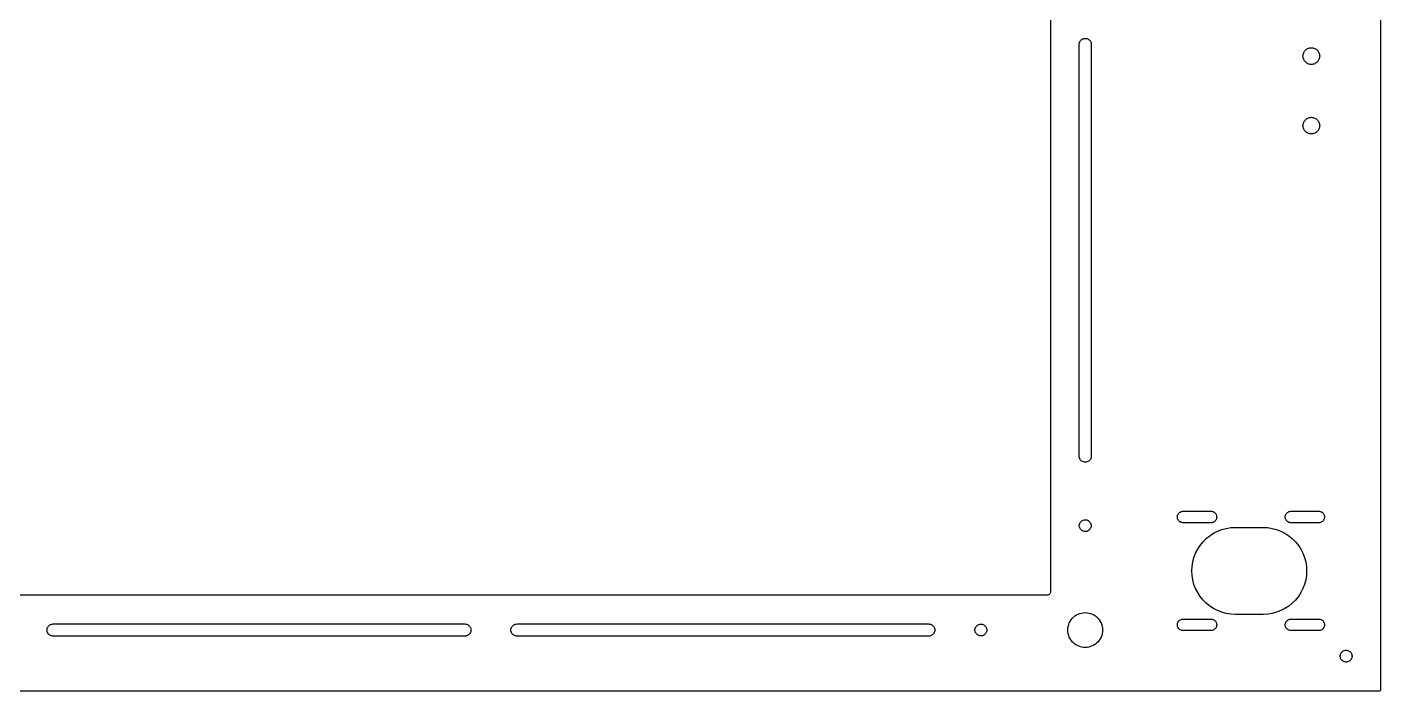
# Model space of a CAD drawing. Header units: metres. Extents: x -325 to 325, y -250 to 250.
# Drawn here: x -64.2 to 325, y -250 to -59.2 of the extents above; entities that cross this region are included whole.
import ezdxf

# ---------------------------------------------------------------- set-up
doc = ezdxf.new("R2010")
doc.units = ezdxf.units.M

msp = doc.modelspace()

# ---------------------------------------------------------------- linework, layer by layer
for p, q in [((325, -249.5), (325, 249.5)), ((230, 221.5), (230, -221.5)), ((238.25, -64.1667), (238.268, -63.9176)), ((238.25, -182.5), (238.25, -64.1667)), ((238.268, -63.9176), (238.321, -63.6736)), ((238.321, -63.6736), (238.408, -63.4397)), ((238.408, -63.4397), (238.528, -63.2205)), ((238.528, -63.2205), (238.677, -63.0207)), ((238.677, -63.0207), (238.854, -62.8441)), ((238.854, -62.8441), (239.054, -62.6945)), ((239.054, -62.6945), (239.273, -62.5748)), ((239.273, -62.5748), (239.507, -62.4875)), ((239.507, -62.4875), (239.751, -62.4345)), ((239.751, -62.4345), (240, -62.4167)), ((240, -62.4167), (240.249, -62.4345)), ((240.249, -62.4345), (240.493, -62.4875)), ((240.493, -62.4875), (240.727, -62.5748)), ((240.727, -62.5748), (240.946, -62.6945)), ((240.946, -62.6945), (241.146, -62.8441)), ((241.146, -62.8441), (241.323, -63.0207)), ((241.323, -63.0207), (241.472, -63.2205)), ((241.472, -63.2205), (241.592, -63.4397)), ((241.592, -63.4397), (241.679, -63.6736)), ((241.679, -63.6736), (241.732, -63.9176)), ((241.732, -63.9176), (241.75, -64.1667)), ((241.75, -64.1667), (241.75, -182.5)), ((302.922, -66.3), (303.058, -66.0893)), ((303.058, -66.0893), (303.216, -65.8941)), ((303.216, -65.8941), (303.394, -65.7164)), ((303.394, -65.7164), (303.589, -65.5583)), ((303.589, -65.5583), (303.8, -65.4215)), ((303.8, -65.4215), (304.024, -65.3075)), ((304.024, -65.3075), (304.258, -65.2175)), ((304.258, -65.2175), (304.501, -65.1524)), ((304.501, -65.1524), (304.749, -65.1131)), ((304.749, -65.1131), (305, -65.1)), ((305, -65.1), (305.251, -65.1131)), ((305.251, -65.1131), (305.499, -65.1524)), ((305.499, -65.1524), (305.742, -65.2175)), ((305.742, -65.2175), (305.976, -65.3075)), ((305.976, -65.3075), (306.2, -65.4215)), ((306.2, -65.4215), (306.411, -65.5583)), ((306.411, -65.5583), (306.606, -65.7164)), ((306.606, -65.7164), (306.784, -65.8941)), ((306.784, -65.8941), (306.942, -66.0893)), ((306.942, -66.0893), (307.078, -66.3)), ((302.6, -67.5), (302.613, -67.2491)), ((302.613, -67.7509), (302.6, -67.5)), ((302.613, -67.2491), (302.652, -67.001)), ((302.652, -67.999), (302.613, -67.7509)), ((302.652, -67.001), (302.717, -66.7584)), ((302.717, -68.2416), (302.652, -67.999)), ((302.717, -66.7584), (302.807, -66.5238)), ((302.807, -68.4762), (302.717, -68.2416)), ((302.807, -66.5238), (302.922, -66.3)), ((302.922, -68.7), (302.807, -68.4762)), ((303.058, -68.9107), (302.922, -68.7)), ((303.216, -69.1059), (303.058, -68.9107)), ((303.394, -69.2835), (303.216, -69.1059)), ((303.589, -69.4416), (303.394, -69.2835)), ((303.8, -69.5785), (303.589, -69.4416)), ((304.024, -69.6925), (303.8, -69.5785)), ((304.258, -69.7825), (304.024, -69.6925)), ((304.501, -69.8475), (304.258, -69.7825)), ((304.749, -69.8869), (304.501, -69.8475)), ((305, -69.9), (304.749, -69.8869)), ((305.251, -69.8869), (305, -69.9)), ((305.499, -69.8475), (305.251, -69.8869)), ((305.742, -69.7825), (305.499, -69.8475)), ((305.976, -69.6925), (305.742, -69.7825)), ((306.2, -69.5785), (305.976, -69.6925)), ((306.411, -69.4416), (306.2, -69.5785)), ((306.606, -69.2835), (306.411, -69.4416)), ((306.784, -69.1059), (306.606, -69.2835)), ((306.942, -68.9107), (306.784, -69.1059)), ((307.078, -68.7), (306.942, -68.9107)), ((307.078, -66.3), (307.193, -66.5238)), ((307.193, -68.4762), (307.078, -68.7)), ((307.193, -66.5238), (307.283, -66.7584)), ((307.283, -68.2416), (307.193, -68.4762)), ((307.283, -66.7584), (307.348, -67.001)), ((307.348, -67.999), (307.283, -68.2416)), ((307.348, -67.001), (307.387, -67.2491)), ((307.387, -67.7509), (307.348, -67.999)), ((307.387, -67.2491), (307.4, -67.5)), ((307.4, -67.5), (307.387, -67.7509)), ((303.394, -85.7164), (303.589, -85.5583)), ((303.589, -85.5583), (303.8, -85.4215)), ((303.8, -85.4215), (304.024, -85.3075)), ((304.024, -85.3075), (304.258, -85.2175)), ((304.258, -85.2175), (304.501, -85.1524)), ((304.501, -85.1524), (304.749, -85.1131)), ((304.749, -85.1131), (305, -85.1)), ((305, -85.1), (305.251, -85.1131)), ((305.251, -85.1131), (305.499, -85.1524)), ((305.499, -85.1524), (305.742, -85.2175)), ((305.742, -85.2175), (305.976, -85.3075)), ((305.976, -85.3075), (306.2, -85.4215)), ((306.2, -85.4215), (306.411, -85.5583)), ((306.411, -85.5583), (306.606, -85.7164)), ((302.6, -87.5), (302.613, -87.2491)), ((302.613, -87.7509), (302.6, -87.5)), ((302.613, -87.2491), (302.652, -87.001)), ((302.652, -87.999), (302.613, -87.7509)), ((302.652, -87.001), (302.717, -86.7584)), ((302.717, -88.2416), (302.652, -87.999)), ((302.717, -86.7584), (302.807, -86.5238)), ((302.807, -88.4762), (302.717, -88.2416)), ((302.807, -86.5238), (302.922, -86.3)), ((302.922, -88.7), (302.807, -88.4762)), ((302.922, -86.3), (303.058, -86.0893)), ((303.058, -88.9107), (302.922, -88.7)), ((303.058, -86.0893), (303.216, -85.8941)), ((303.216, -89.1059), (303.058, -88.9107)), ((303.216, -85.8941), (303.394, -85.7164)), ((303.394, -89.2835), (303.216, -89.1059)), ((303.589, -89.4416), (303.394, -89.2835)), ((303.8, -89.5785), (303.589, -89.4416)), ((306.411, -89.4416), (306.2, -89.5785)), ((306.606, -89.2835), (306.411, -89.4416)), ((306.606, -85.7164), (306.784, -85.8941)), ((306.784, -89.1059), (306.606, -89.2835)), ((306.784, -85.8941), (306.942, -86.0893)), ((306.942, -88.9107), (306.784, -89.1059)), ((306.942, -86.0893), (307.078, -86.3)), ((307.078, -88.7), (306.942, -88.9107)), ((307.078, -86.3), (307.193, -86.5238)), ((307.193, -88.4762), (307.078, -88.7)), ((307.193, -86.5238), (307.283, -86.7584)), ((307.283, -88.2416), (307.193, -88.4762)), ((307.283, -86.7584), (307.348, -87.001)), ((307.348, -87.999), (307.283, -88.2416)), ((307.348, -87.001), (307.387, -87.2491)), ((307.387, -87.7509), (307.348, -87.999)), ((307.387, -87.2491), (307.4, -87.5)), ((307.4, -87.5), (307.387, -87.7509)), ((304.024, -89.6925), (303.8, -89.5785)), ((304.258, -89.7825), (304.024, -89.6925)), ((304.501, -89.8475), (304.258, -89.7825)), ((304.749, -89.8869), (304.501, -89.8475)), ((305, -89.9), (304.749, -89.8869)), ((305.251, -89.8869), (305, -89.9)), ((305.499, -89.8475), (305.251, -89.8869)), ((305.742, -89.7825), (305.499, -89.8475)), ((305.976, -89.6925), (305.742, -89.7825)), ((306.2, -89.5785), (305.976, -89.6925)), ((238.268, -182.749), (238.25, -182.5)), ((238.321, -182.993), (238.268, -182.749)), ((241.732, -182.749), (241.679, -182.993)), ((241.75, -182.5), (241.732, -182.749)), ((238.408, -183.227), (238.321, -182.993)), ((238.528, -183.446), (238.408, -183.227)), ((238.677, -183.646), (238.528, -183.446)), ((238.854, -183.823), (238.677, -183.646)), ((239.054, -183.972), (238.854, -183.823)), ((239.273, -184.092), (239.054, -183.972)), ((239.507, -184.179), (239.273, -184.092)), ((239.751, -184.232), (239.507, -184.179)), ((240, -184.25), (239.751, -184.232)), ((240.249, -184.232), (240, -184.25)), ((240.493, -184.179), (240.249, -184.232)), ((240.727, -184.092), (240.493, -184.179)), ((240.946, -183.972), (240.727, -184.092)), ((241.146, -183.823), (240.946, -183.972)), ((241.323, -183.646), (241.146, -183.823)), ((241.472, -183.446), (241.323, -183.646)), ((241.592, -183.227), (241.472, -183.446)), ((241.679, -182.993), (241.592, -183.227)), ((267.325, -198.571), (267.547, -198.464)), ((267.547, -198.464), (267.783, -198.391)), ((267.783, -198.391), (268.027, -198.355)), ((268.027, -198.355), (276.273, -198.355)), ((276.273, -198.355), (276.517, -198.391)), ((276.517, -198.391), (276.753, -198.464)), ((276.753, -198.464), (276.975, -198.571)), ((298.325, -198.571), (298.547, -198.464)), ((298.547, -198.464), (298.783, -198.391)), ((298.783, -198.391), (299.027, -198.355)), ((299.027, -198.355), (307.273, -198.355)), ((307.273, -198.355), (307.517, -198.391)), ((307.517, -198.391), (307.753, -198.464)), ((307.753, -198.464), (307.975, -198.571)), ((238.305, -202.376), (238.341, -202.13)), ((238.341, -202.13), (238.412, -201.893)), ((238.412, -201.893), (238.518, -201.668)), ((238.518, -201.668), (238.654, -201.461)), ((238.654, -201.461), (238.82, -201.276)), ((238.82, -201.276), (239.011, -201.117)), ((239.011, -201.117), (239.223, -200.988)), ((239.223, -200.988), (239.451, -200.891)), ((239.451, -200.891), (239.691, -200.828)), ((239.691, -200.828), (239.938, -200.801)), ((239.938, -200.801), (240.186, -200.81)), ((240.186, -200.81), (240.43, -200.855)), ((240.43, -200.855), (240.665, -200.935)), ((240.665, -200.935), (240.886, -201.049)), ((240.886, -201.049), (241.087, -201.193)), ((241.087, -201.193), (241.266, -201.366)), ((241.266, -201.366), (241.418, -201.562)), ((241.418, -201.562), (241.539, -201.778)), ((241.539, -201.778), (241.628, -202.01)), ((241.628, -202.01), (241.682, -202.252)), ((241.682, -202.252), (241.7, -202.5)), ((266.5, -200), (266.518, -199.754)), ((266.518, -200.246), (266.5, -200)), ((266.518, -199.754), (266.573, -199.514)), ((266.573, -200.486), (266.518, -200.246)), ((266.573, -199.514), (266.663, -199.284)), ((266.663, -200.716), (266.573, -200.486)), ((266.663, -199.284), (266.787, -199.071)), ((266.787, -200.929), (266.663, -200.716)), ((266.787, -199.071), (266.94, -198.878)), ((266.94, -201.122), (266.787, -200.929)), ((266.94, -198.878), (267.121, -198.71)), ((267.121, -201.29), (266.94, -201.122)), ((267.121, -198.71), (267.325, -198.571)), ((267.325, -201.429), (267.121, -201.29)), ((267.547, -201.536), (267.325, -201.429)), ((267.783, -201.609), (267.547, -201.536)), ((268.027, -201.645), (267.783, -201.609)), ((276.273, -201.645), (268.027, -201.645)), ((276.517, -201.609), (276.273, -201.645)), ((276.753, -201.536), (276.517, -201.609)), ((276.975, -201.429), (276.753, -201.536)), ((276.975, -198.571), (277.179, -198.71)), ((277.179, -201.29), (276.975, -201.429)), ((277.179, -198.71), (277.36, -198.878)), ((277.36, -201.122), (277.179, -201.29)), ((277.36, -198.878), (277.513, -199.071)), ((277.513, -200.929), (277.36, -201.122)), ((277.513, -199.071), (277.637, -199.284)), ((277.637, -200.716), (277.513, -200.929)), ((277.637, -199.284), (277.727, -199.514)), ((277.727, -200.486), (277.637, -200.716)), ((277.727, -199.514), (277.782, -199.754)), ((277.782, -200.246), (277.727, -200.486)), ((277.782, -199.754), (277.8, -200)), ((277.8, -200), (277.782, -200.246)), ((297.5, -200), (297.518, -199.754)), ((297.518, -200.246), (297.5, -200)), ((297.518, -199.754), (297.573, -199.514)), ((297.573, -200.486), (297.518, -200.246)), ((297.573, -199.514), (297.663, -199.284)), ((297.663, -200.716), (297.573, -200.486)), ((297.663, -199.284), (297.787, -199.071)), ((297.787, -200.929), (297.663, -200.716)), ((297.787, -199.071), (297.94, -198.878)), ((297.94, -201.122), (297.787, -200.929)), ((297.94, -198.878), (298.121, -198.71)), ((298.121, -201.29), (297.94, -201.122)), ((298.121, -198.71), (298.325, -198.571)), ((298.325, -201.429), (298.121, -201.29)), ((298.547, -201.536), (298.325, -201.429)), ((298.783, -201.609), (298.547, -201.536)), ((299.027, -201.645), (298.783, -201.609)), ((307.273, -201.645), (299.027, -201.645)), ((307.517, -201.609), (307.273, -201.645)), ((307.753, -201.536), (307.517, -201.609)), ((307.975, -201.429), (307.753, -201.536)), ((307.975, -198.571), (308.179, -198.71)), ((308.179, -201.29), (307.975, -201.429)), ((308.179, -198.71), (308.36, -198.878)), ((308.36, -201.122), (308.179, -201.29)), ((308.36, -198.878), (308.513, -199.071)), ((308.513, -200.929), (308.36, -201.122)), ((308.513, -199.071), (308.637, -199.284)), ((308.637, -200.716), (308.513, -200.929)), ((308.637, -199.284), (308.727, -199.514)), ((308.727, -200.486), (308.637, -200.716)), ((308.727, -199.514), (308.782, -199.754)), ((308.782, -200.246), (308.727, -200.486)), ((308.782, -199.754), (308.8, -200)), ((308.8, -200), (308.782, -200.246)), ((238.305, -202.624), (238.305, -202.376)), ((238.341, -202.87), (238.305, -202.624)), ((238.412, -203.107), (238.341, -202.87)), ((238.518, -203.332), (238.412, -203.107)), ((238.654, -203.539), (238.518, -203.332)), ((238.82, -203.724), (238.654, -203.539)), ((239.011, -203.883), (238.82, -203.724)), ((239.223, -204.012), (239.011, -203.883)), ((239.451, -204.109), (239.223, -204.012)), ((239.691, -204.172), (239.451, -204.109)), ((239.938, -204.199), (239.691, -204.172)), ((240.186, -204.19), (239.938, -204.199)), ((240.43, -204.145), (240.186, -204.19)), ((240.665, -204.065), (240.43, -204.145)), ((240.886, -203.951), (240.665, -204.065)), ((241.087, -203.807), (240.886, -203.951)), ((241.266, -203.634), (241.087, -203.807)), ((241.418, -203.438), (241.266, -203.634)), ((241.539, -203.222), (241.418, -203.438)), ((241.628, -202.99), (241.539, -203.222)), ((241.682, -202.748), (241.628, -202.99)), ((241.7, -202.5), (241.682, -202.748)), ((273.861, -207.136), (274.786, -206.211)), ((274.786, -206.211), (275.803, -205.387)), ((275.803, -205.387), (276.9, -204.675)), ((276.9, -204.675), (278.066, -204.081)), ((278.066, -204.081), (279.287, -203.612)), ((279.287, -203.612), (280.551, -203.273)), ((280.551, -203.273), (281.843, -203.068)), ((281.843, -203.068), (283.15, -203)), ((283.15, -203), (291.15, -203)), ((291.15, -203), (292.457, -203.068)), ((292.457, -203.068), (293.749, -203.273)), ((293.749, -203.273), (295.013, -203.612)), ((295.013, -203.612), (296.234, -204.081)), ((296.234, -204.081), (297.4, -204.675)), ((297.4, -204.675), (298.497, -205.387)), ((298.497, -205.387), (299.514, -206.211)), ((299.514, -206.211), (300.439, -207.136)), ((271.731, -210.416), (272.325, -209.25)), ((272.325, -209.25), (273.037, -208.153)), ((273.037, -208.153), (273.861, -207.136)), ((300.439, -207.136), (301.263, -208.153)), ((301.263, -208.153), (301.975, -209.25)), ((301.975, -209.25), (302.569, -210.416)), ((270.718, -214.193), (270.923, -212.901)), ((270.923, -212.901), (271.262, -211.637)), ((271.262, -211.637), (271.731, -210.416)), ((302.569, -210.416), (303.038, -211.637)), ((303.038, -211.637), (303.377, -212.901)), ((303.377, -212.901), (303.582, -214.193)), ((270.65, -215.5), (270.718, -214.193)), ((270.718, -216.807), (270.65, -215.5)), ((270.923, -218.099), (270.718, -216.807)), ((303.582, -216.807), (303.377, -218.099)), ((303.582, -214.193), (303.65, -215.5)), ((303.65, -215.5), (303.582, -216.807)), ((229.975, -221.723), (229.901, -221.934)), ((230, -221.5), (229.975, -221.723)), ((271.262, -219.363), (270.923, -218.099)), ((271.731, -220.584), (271.262, -219.363)), ((272.325, -221.75), (271.731, -220.584)), ((273.037, -222.847), (272.325, -221.75)), ((301.975, -221.75), (301.263, -222.847)), ((302.569, -220.584), (301.975, -221.75)), ((303.038, -219.363), (302.569, -220.584)), ((303.377, -218.099), (303.038, -219.363)), ((229, -222.5), (-229, -222.5)), ((229.223, -222.475), (229, -222.5)), ((229.434, -222.401), (229.223, -222.475)), ((229.623, -222.282), (229.434, -222.401)), ((229.782, -222.123), (229.623, -222.282)), ((229.901, -221.934), (229.782, -222.123)), ((273.861, -223.864), (273.037, -222.847)), ((274.786, -224.789), (273.861, -223.864)), ((275.803, -225.613), (274.786, -224.789)), ((276.9, -226.325), (275.803, -225.613)), ((298.497, -225.613), (297.4, -226.325)), ((299.514, -224.789), (298.497, -225.613)), ((300.439, -223.864), (299.514, -224.789)), ((301.263, -222.847), (300.439, -223.864)), ((235.67, -230), (235.955, -229.561)), ((235.955, -229.561), (236.284, -229.154)), ((236.284, -229.154), (236.654, -228.784)), ((236.654, -228.784), (237.061, -228.455)), ((237.061, -228.455), (237.5, -228.17)), ((237.5, -228.17), (237.966, -227.932)), ((237.966, -227.932), (238.455, -227.745)), ((238.455, -227.745), (238.96, -227.609)), ((238.96, -227.609), (239.477, -227.527)), ((239.477, -227.527), (240, -227.5)), ((240, -227.5), (240.523, -227.527)), ((240.523, -227.527), (241.04, -227.609)), ((241.04, -227.609), (241.545, -227.745)), ((241.545, -227.745), (242.034, -227.932)), ((242.034, -227.932), (242.5, -228.17)), ((242.5, -228.17), (242.939, -228.455)), ((242.939, -228.455), (243.346, -228.784)), ((243.346, -228.784), (243.716, -229.154)), ((243.716, -229.154), (244.045, -229.561)), ((244.045, -229.561), (244.33, -230)), ((267.121, -229.71), (267.325, -229.571)), ((267.325, -229.571), (267.547, -229.464)), ((267.547, -229.464), (267.783, -229.391)), ((267.783, -229.391), (268.027, -229.355)), ((268.027, -229.355), (276.273, -229.355)), ((276.273, -229.355), (276.517, -229.391)), ((276.517, -229.391), (276.753, -229.464)), ((276.753, -229.464), (276.975, -229.571)), ((278.066, -226.919), (276.9, -226.325)), ((276.975, -229.571), (277.179, -229.71)), ((279.287, -227.388), (278.066, -226.919)), ((280.551, -227.727), (279.287, -227.388)), ((281.843, -227.932), (280.551, -227.727)), ((283.15, -228), (281.843, -227.932)), ((291.15, -228), (283.15, -228)), ((292.457, -227.932), (291.15, -228)), ((293.749, -227.727), (292.457, -227.932)), ((295.013, -227.388), (293.749, -227.727)), ((296.234, -226.919), (295.013, -227.388)), ((297.4, -226.325), (296.234, -226.919)), ((298.121, -229.71), (298.325, -229.571)), ((298.325, -229.571), (298.547, -229.464)), ((298.547, -229.464), (298.783, -229.391)), ((298.783, -229.391), (299.027, -229.355)), ((299.027, -229.355), (307.273, -229.355)), ((307.273, -229.355), (307.517, -229.391)), ((307.517, -229.391), (307.753, -229.464)), ((307.753, -229.464), (307.975, -229.571)), ((307.975, -229.571), (308.179, -229.71)), ((-58.4167, -232.5), (-58.3988, -232.251)), ((-58.3988, -232.749), (-58.4167, -232.5)), ((-58.3988, -232.251), (-58.3458, -232.007)), ((-58.3458, -232.993), (-58.3988, -232.749)), ((-58.3458, -232.007), (-58.2585, -231.773)), ((-58.2585, -233.227), (-58.3458, -232.993)), ((-58.2585, -231.773), (-58.1389, -231.554)), ((-58.1389, -233.446), (-58.2585, -233.227)), ((-58.1389, -231.554), (-57.9892, -231.354)), ((-57.9892, -233.646), (-58.1389, -233.446)), ((-57.9892, -231.354), (-57.8127, -231.177)), ((-57.8127, -231.177), (-57.6128, -231.028)), ((-57.6128, -231.028), (-57.3936, -230.908)), ((-57.3936, -230.908), (-57.1597, -230.821)), ((-57.1597, -230.821), (-56.9157, -230.768)), ((-56.9157, -230.768), (-56.6667, -230.75)), ((-56.6667, -230.75), (61.6667, -230.75)), ((61.6667, -230.75), (61.9157, -230.768)), ((61.9157, -230.768), (62.1597, -230.821)), ((62.1597, -230.821), (62.3936, -230.908)), ((62.3936, -230.908), (62.6128, -231.028)), ((62.6128, -231.028), (62.8127, -231.177)), ((62.8127, -231.177), (62.9892, -231.354)), ((62.9892, -231.354), (63.1389, -231.554)), ((63.1389, -233.446), (62.9892, -233.646)), ((63.1389, -231.554), (63.2585, -231.773)), ((63.2585, -233.227), (63.1389, -233.446)), ((63.2585, -231.773), (63.3458, -232.007)), ((63.3458, -232.993), (63.2585, -233.227)), ((63.3458, -232.007), (63.3988, -232.251)), ((63.3988, -232.749), (63.3458, -232.993)), ((63.3988, -232.251), (63.4167, -232.5)), ((63.4167, -232.5), (63.3988, -232.749)), ((74.9167, -232.5), (74.9345, -232.251)), ((74.9345, -232.749), (74.9167, -232.5)), ((74.9345, -232.251), (74.9875, -232.007)), ((74.9875, -232.993), (74.9345, -232.749)), ((74.9875, -232.007), (75.0748, -231.773)), ((75.0748, -233.227), (74.9875, -232.993)), ((75.0748, -231.773), (75.1945, -231.554)), ((75.1945, -233.446), (75.0748, -233.227)), ((75.1945, -231.554), (75.3441, -231.354)), ((75.3441, -233.646), (75.1945, -233.446)), ((75.3441, -231.354), (75.5207, -231.177)), ((75.5207, -231.177), (75.7205, -231.028)), ((75.7205, -231.028), (75.9397, -230.908)), ((75.9397, -230.908), (76.1736, -230.821)), ((76.1736, -230.821), (76.4176, -230.768)), ((76.4176, -230.768), (76.6667, -230.75)), ((76.6667, -230.75), (195, -230.75)), ((195, -230.75), (195.249, -230.768)), ((195.249, -230.768), (195.493, -230.821)), ((195.493, -230.821), (195.727, -230.908)), ((195.727, -230.908), (195.946, -231.028)), ((195.946, -231.028), (196.146, -231.177)), ((196.146, -231.177), (196.323, -231.354)), ((196.323, -231.354), (196.472, -231.554)), ((196.472, -233.446), (196.323, -233.646)), ((196.472, -231.554), (196.592, -231.773)), ((196.592, -233.227), (196.472, -233.446)), ((196.592, -231.773), (196.679, -232.007)), ((196.679, -232.993), (196.592, -233.227)), ((196.679, -232.007), (196.732, -232.251)), ((196.732, -232.749), (196.679, -232.993)), ((196.732, -232.251), (196.75, -232.5)), ((196.75, -232.5), (196.732, -232.749)), ((208.305, -232.376), (208.341, -232.13)), ((208.305, -232.624), (208.305, -232.376)), ((208.341, -232.87), (208.305, -232.624)), ((208.341, -232.13), (208.412, -231.893)), ((208.412, -233.107), (208.341, -232.87)), ((208.412, -231.893), (208.518, -231.668)), ((208.518, -233.332), (208.412, -233.107)), ((208.518, -231.668), (208.654, -231.461)), ((208.654, -233.539), (208.518, -233.332)), ((208.654, -231.461), (208.82, -231.276)), ((208.82, -231.276), (209.011, -231.117)), ((209.011, -231.117), (209.223, -230.988)), ((209.223, -230.988), (209.451, -230.891)), ((209.451, -230.891), (209.691, -230.828)), ((209.691, -230.828), (209.938, -230.801)), ((209.938, -230.801), (210.186, -230.81)), ((210.186, -230.81), (210.43, -230.855)), ((210.43, -230.855), (210.665, -230.935)), ((210.665, -230.935), (210.886, -231.049)), ((210.886, -231.049), (211.087, -231.193)), ((211.087, -231.193), (211.266, -231.366)), ((211.266, -231.366), (211.418, -231.562)), ((211.418, -233.438), (211.266, -233.634)), ((211.418, -231.562), (211.539, -231.778)), ((211.539, -233.222), (211.418, -233.438)), ((211.539, -231.778), (211.628, -232.01)), ((211.628, -232.99), (211.539, -233.222)), ((211.628, -232.01), (211.682, -232.252)), ((211.682, -232.748), (211.628, -232.99)), ((211.682, -232.252), (211.7, -232.5)), ((211.7, -232.5), (211.682, -232.748)), ((235, -232.5), (235.027, -231.977)), ((235.027, -233.023), (235, -232.5)), ((235.027, -231.977), (235.109, -231.46)), ((235.109, -233.54), (235.027, -233.023)), ((235.109, -231.46), (235.245, -230.955)), ((235.245, -230.955), (235.432, -230.466)), ((235.432, -230.466), (235.67, -230)), ((244.33, -230), (244.568, -230.466)), ((244.568, -230.466), (244.755, -230.955)), ((244.755, -230.955), (244.891, -231.46)), ((244.891, -231.46), (244.973, -231.977)), ((244.973, -233.023), (244.891, -233.54)), ((244.973, -231.977), (245, -232.5)), ((245, -232.5), (244.973, -233.023)), ((266.5, -231), (266.518, -230.754)), ((266.518, -231.246), (266.5, -231)), ((266.518, -230.754), (266.573, -230.514)), ((266.573, -231.486), (266.518, -231.246)), ((266.573, -230.514), (266.663, -230.284)), ((266.663, -231.716), (266.573, -231.486)), ((266.663, -230.284), (266.787, -230.071)), ((266.787, -231.929), (266.663, -231.716)), ((266.787, -230.071), (266.94, -229.878)), ((266.94, -232.122), (266.787, -231.929)), ((266.94, -229.878), (267.121, -229.71)), ((267.121, -232.29), (266.94, -232.122)), ((267.325, -232.429), (267.121, -232.29)), ((267.547, -232.536), (267.325, -232.429)), ((267.783, -232.609), (267.547, -232.536)), ((268.027, -232.645), (267.783, -232.609)), ((276.273, -232.645), (268.027, -232.645)), ((276.517, -232.609), (276.273, -232.645)), ((276.753, -232.536), (276.517, -232.609)), ((276.975, -232.429), (276.753, -232.536)), ((277.179, -232.29), (276.975, -232.429)), ((277.179, -229.71), (277.36, -229.878)), ((277.36, -232.122), (277.179, -232.29)), ((277.36, -229.878), (277.513, -230.071)), ((277.513, -231.929), (277.36, -232.122)), ((277.513, -230.071), (277.637, -230.284)), ((277.637, -231.716), (277.513, -231.929)), ((277.637, -230.284), (277.727, -230.514)), ((277.727, -231.486), (277.637, -231.716)), ((277.727, -230.514), (277.782, -230.754)), ((277.782, -231.246), (277.727, -231.486)), ((277.782, -230.754), (277.8, -231)), ((277.8, -231), (277.782, -231.246)), ((297.5, -231), (297.518, -230.754)), ((297.518, -231.246), (297.5, -231)), ((297.518, -230.754), (297.573, -230.514)), ((297.573, -231.486), (297.518, -231.246)), ((297.573, -230.514), (297.663, -230.284)), ((297.663, -231.716), (297.573, -231.486)), ((297.663, -230.284), (297.787, -230.071)), ((297.787, -231.929), (297.663, -231.716)), ((297.787, -230.071), (297.94, -229.878)), ((297.94, -232.122), (297.787, -231.929)), ((297.94, -229.878), (298.121, -229.71)), ((298.121, -232.29), (297.94, -232.122)), ((298.325, -232.429), (298.121, -232.29)), ((298.547, -232.536), (298.325, -232.429)), ((298.783, -232.609), (298.547, -232.536)), ((299.027, -232.645), (298.783, -232.609)), ((307.273, -232.645), (299.027, -232.645)), ((307.517, -232.609), (307.273, -232.645)), ((307.753, -232.536), (307.517, -232.609)), ((307.975, -232.429), (307.753, -232.536)), ((308.179, -232.29), (307.975, -232.429)), ((308.179, -229.71), (308.36, -229.878)), ((308.36, -232.122), (308.179, -232.29)), ((308.36, -229.878), (308.513, -230.071)), ((308.513, -231.929), (308.36, -232.122)), ((308.513, -230.071), (308.637, -230.284)), ((308.637, -231.716), (308.513, -231.929)), ((308.637, -230.284), (308.727, -230.514)), ((308.727, -231.486), (308.637, -231.716)), ((308.727, -230.514), (308.782, -230.754)), ((308.782, -231.246), (308.727, -231.486)), ((308.782, -230.754), (308.8, -231)), ((308.8, -231), (308.782, -231.246)), ((-57.8127, -233.823), (-57.9892, -233.646)), ((-57.6128, -233.972), (-57.8127, -233.823)), ((-57.3936, -234.092), (-57.6128, -233.972)), ((-57.1597, -234.179), (-57.3936, -234.092)), ((-56.9157, -234.232), (-57.1597, -234.179)), ((-56.6667, -234.25), (-56.9157, -234.232)), ((61.6667, -234.25), (-56.6667, -234.25)), ((61.9157, -234.232), (61.6667, -234.25)), ((62.1597, -234.179), (61.9157, -234.232)), ((62.3936, -234.092), (62.1597, -234.179)), ((62.6128, -233.972), (62.3936, -234.092)), ((62.8127, -233.823), (62.6128, -233.972)), ((62.9892, -233.646), (62.8127, -233.823)), ((75.5207, -233.823), (75.3441, -233.646)), ((75.7205, -233.972), (75.5207, -233.823)), ((75.9397, -234.092), (75.7205, -233.972)), ((76.1736, -234.179), (75.9397, -234.092)), ((76.4176, -234.232), (76.1736, -234.179)), ((76.6667, -234.25), (76.4176, -234.232)), ((195, -234.25), (76.6667, -234.25)), ((195.249, -234.232), (195, -234.25)), ((195.493, -234.179), (195.249, -234.232)), ((195.727, -234.092), (195.493, -234.179)), ((195.946, -233.972), (195.727, -234.092)), ((196.146, -233.823), (195.946, -233.972)), ((196.323, -233.646), (196.146, -233.823)), ((208.82, -233.724), (208.654, -233.539)), ((209.011, -233.883), (208.82, -233.724)), ((209.223, -234.012), (209.011, -233.883)), ((209.451, -234.109), (209.223, -234.012)), ((209.691, -234.172), (209.451, -234.109)), ((209.938, -234.199), (209.691, -234.172)), ((210.186, -234.19), (209.938, -234.199)), ((210.43, -234.145), (210.186, -234.19)), ((210.665, -234.065), (210.43, -234.145)), ((210.886, -233.951), (210.665, -234.065)), ((211.087, -233.807), (210.886, -233.951)), ((211.266, -233.634), (211.087, -233.807)), ((235.245, -234.045), (235.109, -233.54)), ((235.432, -234.534), (235.245, -234.045)), ((235.67, -235), (235.432, -234.534)), ((235.955, -235.439), (235.67, -235)), ((236.284, -235.846), (235.955, -235.439)), ((236.654, -236.216), (236.284, -235.846)), ((237.061, -236.545), (236.654, -236.216)), ((237.5, -236.83), (237.061, -236.545)), ((237.966, -237.068), (237.5, -236.83)), ((238.455, -237.255), (237.966, -237.068)), ((238.96, -237.391), (238.455, -237.255)), ((239.477, -237.473), (238.96, -237.391)), ((241.04, -237.391), (240.523, -237.473)), ((241.545, -237.255), (241.04, -237.391)), ((242.034, -237.068), (241.545, -237.255)), ((242.5, -236.83), (242.034, -237.068)), ((242.939, -236.545), (242.5, -236.83)), ((243.346, -236.216), (242.939, -236.545)), ((243.716, -235.846), (243.346, -236.216)), ((244.045, -235.439), (243.716, -235.846)), ((244.33, -235), (244.045, -235.439)), ((244.568, -234.534), (244.33, -235)), ((244.755, -234.045), (244.568, -234.534)), ((244.891, -233.54), (244.755, -234.045)), ((240, -237.5), (239.477, -237.473)), ((240.523, -237.473), (240, -237.5)), ((313.305, -239.876), (313.341, -239.63)), ((313.305, -240.124), (313.305, -239.876)), ((313.341, -240.37), (313.305, -240.124)), ((313.341, -239.63), (313.412, -239.393)), ((313.412, -240.607), (313.341, -240.37)), ((313.412, -239.393), (313.518, -239.168)), ((313.518, -240.832), (313.412, -240.607)), ((313.518, -239.168), (313.654, -238.961)), ((313.654, -241.039), (313.518, -240.832)), ((313.654, -238.961), (313.82, -238.776)), ((313.82, -241.224), (313.654, -241.039)), ((313.82, -238.776), (314.011, -238.617)), ((314.011, -241.383), (313.82, -241.224)), ((314.011, -238.617), (314.223, -238.488)), ((314.223, -238.488), (314.451, -238.391)), ((314.451, -238.391), (314.691, -238.328)), ((314.691, -238.328), (314.938, -238.301)), ((314.938, -238.301), (315.186, -238.31)), ((315.186, -238.31), (315.43, -238.355)), ((315.43, -238.355), (315.665, -238.435)), ((315.665, -238.435), (315.886, -238.549)), ((315.886, -238.549), (316.087, -238.693)), ((316.087, -238.693), (316.266, -238.866)), ((316.266, -241.134), (316.087, -241.307)), ((316.266, -238.866), (316.418, -239.062)), ((316.418, -240.938), (316.266, -241.134)), ((316.418, -239.062), (316.539, -239.278)), ((316.539, -240.722), (316.418, -240.938)), ((316.539, -239.278), (316.628, -239.51)), ((316.628, -240.49), (316.539, -240.722)), ((316.628, -239.51), (316.682, -239.752)), ((316.682, -240.248), (316.628, -240.49)), ((316.682, -239.752), (316.7, -240)), ((316.7, -240), (316.682, -240.248)), ((314.223, -241.512), (314.011, -241.383)), ((314.451, -241.609), (314.223, -241.512)), ((314.691, -241.672), (314.451, -241.609)), ((314.938, -241.699), (314.691, -241.672)), ((315.186, -241.69), (314.938, -241.699)), ((315.43, -241.645), (315.186, -241.69)), ((315.665, -241.565), (315.43, -241.645)), ((315.886, -241.451), (315.665, -241.565)), ((316.087, -241.307), (315.886, -241.451)), ((-324.5, -250), (324.5, -250)), ((324.5, -250), (324.691, -249.962)), ((324.691, -249.962), (324.854, -249.854)), ((324.854, -249.854), (324.962, -249.691)), ((324.962, -249.691), (325, -249.5))]:
    msp.add_line(p, q)

doc.saveas('drawing.dxf')
